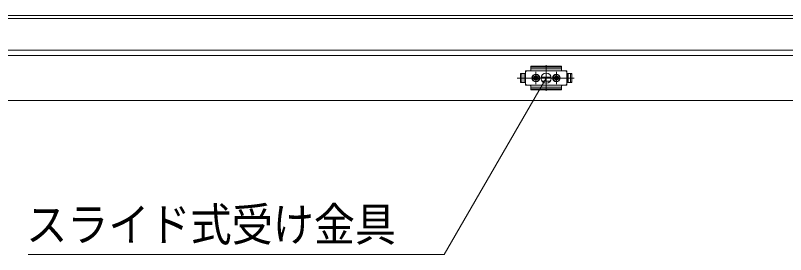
# Model space of a CAD drawing. Units: millimetres, scale not verified. Extents: x -6062 to 6062, y -3045 to 3045.
# Drawn here: x -5298 to -4550, y 1056 to 1289 of the extents above; entities that cross this region are included whole.
import ezdxf
from ezdxf.enums import TextEntityAlignment as Align

# ---------------------------------------------------------------- set-up
doc = ezdxf.new("R2010")
doc.units = ezdxf.units.MM
doc.header["$LTSCALE"] = 20
doc.layers.add('0-3_2寸法-3', color=7, linetype='Continuous', lineweight=9)
doc.layers.add('0-4_3一般', color=7, linetype='Continuous', lineweight=9)
doc.styles.add('ＭＳ ゴシック', font='')
doc.styles.get('ＭＳ ゴシック').set_extended_font_data('MS Gothic')

# ---------------------------------------------------------------- blocks, each defined once
blk = doc.blocks.new('グループ-59')
at = {"layer": '0-4_3一般'}
for p, q in [((-77990, 24996.9), (17350, 24996.9)), ((-60200, 24756.1), (-60200, 24776.7)), ((-60200, 24756.1), (-60200, 24706.9)), ((-59600, 24733.9), (-60200, 24733.9)), ((-59610, 24786.7), (-60190, 24786.7)), ((-59610, 24766.1), (-60190, 24766.1)), ((-59900, 24805.4), (-59900, 24309.2)), ((-59900, 24714.2), (-59900, 24393.1)), ((-59600, 24706.9), (-59600, 24756.1)), ((-60398, 24471.9), (-60398, 24641.9)), ((-60398, 24641.9), (-60300, 24641.9)), ((-60398, 24631.9), (-60398, 24481.9)), ((-60374, 24641.9), (-60374, 24471.9)), ((-60328, 24641.9), (-60328, 24471.9)), ((-60324, 24471.9), (-60324, 24641.9)), ((-60300, 24416.9), (-60300, 24696.9)), ((-60280, 24696.9), (-60300, 24676.9)), ((-60300, 24641.9), (-60300, 24686.9)), ((-60300, 24471.9), (-60300, 24641.9)), ((-60290, 24696.9), (-59510, 24696.9)), ((-60116.7, 24562.9), (-60119.8, 24562.9)), ((-60100, 24433.9), (-60100, 24678.3)), ((-60100, 24661.9), (-60100, 24451.9)), ((-60100, 24633.4), (-60100, 24481.5)), ((-60100, 24512.9), (-60100, 24600.9)), ((-60083.3, 24562.9), (-60080.2, 24562.9)), ((-59740.1, 24565.5), (-59720.5, 24566.6)), ((-59719.8, 24562.9), (-59740.1, 24565.5)), ((-59720.5, 24566.6), (-59713.2, 24570)), ((-59716.7, 24562.9), (-59720.5, 24566.6)), ((-59716.7, 24562.9), (-59719.8, 24562.9)), ((-59709.4, 24566.3), (-59716.7, 24562.9)), ((-59709.7, 24577.4), (-59713.2, 24570)), ((-59713.2, 24570), (-59709.4, 24566.3)), ((-59708.6, 24597.1), (-59709.7, 24577.4)), ((-59706, 24573.6), (-59709.7, 24577.4)), ((-59709.4, 24566.3), (-59706, 24573.6)), ((-59706.1, 24576.7), (-59708.6, 24597.1)), ((-59706, 24573.6), (-59706.1, 24576.7)), ((-59700, 24433.9), (-59700, 24678.3)), ((-59700, 24661.9), (-59700, 24451.9)), ((-59700, 24512.9), (-59700, 24600.9)), ((-59694, 24573.6), (-59690.3, 24577.4)), ((-59694, 24573.6), (-59693.9, 24576.7)), ((-59690.6, 24566.3), (-59694, 24573.6)), ((-59693.9, 24576.7), (-59691.4, 24597.1)), ((-59691.4, 24597.1), (-59690.3, 24577.4)), ((-59686.8, 24570), (-59690.6, 24566.3)), ((-59690.6, 24566.3), (-59683.3, 24562.9)), ((-59690.3, 24577.4), (-59686.8, 24570)), ((-59679.5, 24566.6), (-59686.8, 24570)), ((-59683.3, 24562.9), (-59679.5, 24566.6)), ((-59683.3, 24562.9), (-59680.2, 24562.9)), ((-59680.2, 24562.9), (-59659.9, 24565.5)), ((-59659.9, 24565.5), (-59679.5, 24566.6)), ((-59500, 24696.9), (-59590, 24696.9)), ((-59500, 24676.9), (-59520, 24696.9)), ((-59500, 24696.9), (-59500, 24416.9)), ((-59500, 24686.9), (-59500, 24641.9)), ((-59500, 24641.9), (-59412, 24641.9)), ((-59500, 24641.9), (-59500, 24471.9)), ((-59500, 24641.9), (-59402, 24641.9)), ((-59476, 24641.9), (-59476, 24471.9)), ((-59472, 24471.9), (-59472, 24641.9)), ((-59426, 24471.9), (-59426, 24641.9)), ((-59402, 24641.9), (-59402, 24471.9)), ((-59402, 24481.9), (-59402, 24631.9)), ((-59363.1, 24556.9), (-60461.1, 24556.9)), ((-60451.7, 24556.9), (-59353.7, 24556.9)), ((-60300, 24471.9), (-60398, 24471.9)), ((-60300, 24426.9), (-60300, 24471.9)), ((-60300, 24436.9), (-60280, 24416.9)), ((-60300, 24416.9), (-60210, 24416.9)), ((-59510, 24416.9), (-60290, 24416.9)), ((-60223, 24556.9), (-59975, 24556.9)), ((-60165, 24556.9), (-59995, 24556.9)), ((-60144, 24556.9), (-60056, 24556.9)), ((-60116.7, 24550.9), (-60119.8, 24550.8)), ((-60083.3, 24550.9), (-60080.2, 24550.8)), ((-59823, 24556.9), (-59575, 24556.9)), ((-59744, 24556.9), (-59656, 24556.9)), ((-59719.8, 24550.8), (-59740.1, 24548.3)), ((-59740.1, 24548.3), (-59720.5, 24547.2)), ((-59716.7, 24550.9), (-59720.5, 24547.2)), ((-59720.5, 24547.2), (-59713.2, 24543.7)), ((-59716.7, 24550.9), (-59719.8, 24550.8)), ((-59709.4, 24547.5), (-59716.7, 24550.9)), ((-59713.2, 24543.7), (-59709.4, 24547.5)), ((-59709.7, 24536.4), (-59713.2, 24543.7)), ((-59706, 24540.1), (-59709.7, 24536.4)), ((-59708.6, 24516.7), (-59709.7, 24536.4)), ((-59709.4, 24547.5), (-59706, 24540.1)), ((-59706.1, 24537.1), (-59708.6, 24516.7)), ((-59706, 24540.1), (-59706.1, 24537.1)), ((-59690.6, 24547.5), (-59694, 24540.1)), ((-59694, 24540.1), (-59693.9, 24537.1)), ((-59694, 24540.1), (-59690.3, 24536.4)), ((-59693.9, 24537.1), (-59691.4, 24516.7)), ((-59691.4, 24516.7), (-59690.3, 24536.4)), ((-59690.6, 24547.5), (-59683.3, 24550.9)), ((-59686.8, 24543.7), (-59690.6, 24547.5)), ((-59690.3, 24536.4), (-59686.8, 24543.7)), ((-59679.5, 24547.2), (-59686.8, 24543.7)), ((-59683.3, 24550.9), (-59680.2, 24550.8)), ((-59683.3, 24550.9), (-59679.5, 24547.2)), ((-59680.2, 24550.8), (-59659.9, 24548.3)), ((-59659.9, 24548.3), (-59679.5, 24547.2)), ((-59590, 24416.9), (-59500, 24416.9)), ((-59520, 24416.9), (-59500, 24436.9)), ((-59412, 24471.9), (-59500, 24471.9)), ((-59500, 24471.9), (-59500, 24426.9)), ((-59402, 24471.9), (-59500, 24471.9)), ((-60200, 24406.9), (-60200, 24357.7)), ((-60200, 24379.9), (-59600, 24379.9)), ((-60190, 24347.7), (-59610, 24347.7)), ((-60190, 24327.1), (-59610, 24327.1)), ((-59600, 24357.7), (-59600, 24406.9)), ((-59600, 24357.7), (-59600, 24347.7)), ((-59600, 24337.1), (-59600, 24347.7)), ((-77990, 24116.9), (17350, 24116.9))]:
    blk.add_line(p, q, dxfattribs=at)
for points in [[(-54318, 25096.9), (-77682, 25096.9), (-77682, 25776.9), (-54318, 25776.9)], [(-77680, 25096.9), (-54320, 25096.9), (-54320, 25716.9), (-77680, 25716.9)], [(-60109.4, 24566.3), (-60106, 24573.6), (-60109.7, 24577.4), (-60113.2, 24570)], [(-60090.6, 24566.3), (-60083.3, 24562.9), (-60079.5, 24566.6), (-60086.8, 24570)], [(-60109.4, 24547.5), (-60116.7, 24550.9), (-60120.5, 24547.2), (-60113.2, 24543.7)], [(-60090.6, 24547.5), (-60094, 24540.1), (-60090.3, 24536.4), (-60086.8, 24543.7)]]:
    blk.add_lwpolyline(points, close=True, dxfattribs=at)
for points in [[(-59600, 24756.1), (-59600, 24766.1), (-59600, 24776.7)], [(-60210, 24696.9), (-60300, 24696.9), (-60300, 24641.9), (-60388, 24641.9)], [(-60119.8, 24562.9), (-60140.1, 24565.5), (-60120.5, 24566.6)], [(-60109.4, 24566.3), (-60116.7, 24562.9), (-60120.5, 24566.6), (-60113.2, 24570)], [(-60106, 24573.6), (-60106.1, 24576.7), (-60108.6, 24597.1), (-60109.7, 24577.4)], [(-60094, 24573.6), (-60093.9, 24576.7), (-60091.4, 24597.1), (-60090.3, 24577.4)], [(-60090.6, 24566.3), (-60094, 24573.6), (-60090.3, 24577.4), (-60086.8, 24570)], [(-60080.2, 24562.9), (-60059.9, 24565.5), (-60079.5, 24566.6)], [(-60388, 24471.9), (-60300, 24471.9), (-60300, 24416.9)], [(-60205, 24556.9), (-60185, 24556.9), (-60165, 24556.9)], [(-60119.8, 24550.8), (-60140.1, 24548.3), (-60120.5, 24547.2)], [(-60109.4, 24547.5), (-60106, 24540.1), (-60109.7, 24536.4), (-60113.2, 24543.7)], [(-60106, 24540.1), (-60106.1, 24537.1), (-60108.6, 24516.7), (-60109.7, 24536.4)], [(-60094, 24540.1), (-60093.9, 24537.1), (-60091.4, 24516.7), (-60090.3, 24536.4)], [(-60090.6, 24547.5), (-60083.3, 24550.9), (-60079.5, 24547.2), (-60086.8, 24543.7)], [(-60080.2, 24550.8), (-60059.9, 24548.3), (-60079.5, 24547.2)], [(-59805, 24556.9), (-59785, 24556.9), (-59765, 24556.9), (-59595, 24556.9)], [(-60200, 24357.7), (-60200, 24347.7), (-60200, 24337.1)]]:
    blk.add_lwpolyline(points, dxfattribs=at)
for centre, radius in [((-60100, 24556.9), 75), ((-60100, 24556.9), 65), ((-60100, 24556.9), 42), ((-60100, 24556.9), 40), ((-60100, 24556.9), 40), ((-60100, 24556.9), 32.4), ((-60100, 24556.9), 30), ((-59700, 24556.9), 75), ((-59700, 24556.9), 65), ((-59700, 24556.9), 42), ((-59700, 24556.9), 40), ((-59700, 24556.9), 40), ((-59700, 24556.9), 32.4), ((-59700, 24556.9), 30)]:
    blk.add_circle(centre, radius, dxfattribs=at)
for centre, radius, start, end in [((-60190, 24776.7), 10, 90, 180), ((-60190, 24756.1), 10, 90, 180), ((-59610, 24776.7), 10, 0, 90), ((-59610, 24756.1), 10, 0, 90), ((-60388, 24631.9), 10, 90, 180), ((-60290, 24686.9), 10, 90, 180), ((-60210, 24706.9), 10, 270, 0), ((-60095, 24556.9), 46, 169.19486, 180), ((-60100, 24556.9), 20.7, 162.98773, 197.01227), ((-60100, 24551.9), 46, 79.19486, 100.80514), ((-60100, 24556.9), 20.7, 72.98773, 107.01227), ((-60100, 24556.9), 20.7, 342.98773, 17.01227), ((-60105, 24556.9), 46, 0, 10.80514), ((-59695, 24556.9), 46, 169.19486, 180), ((-59700, 24556.9), 20.7, 162.98773, 197.01227), ((-59700, 24551.9), 46, 79.19486, 100.80514), ((-59700, 24556.9), 20.7, 72.98773, 107.01227), ((-59700, 24556.9), 20.7, 342.98773, 17.01227), ((-59705, 24556.9), 46, 0, 10.80514), ((-59590, 24706.9), 10, 180, 270), ((-59510, 24686.9), 10, 0, 90), ((-59412, 24631.9), 10, 0, 90), ((-60388, 24481.9), 10, 180, 270), ((-60290, 24426.9), 10, 180, 270), ((-60210, 24406.9), 10, 0, 90), ((-60095, 24556.9), 46, 180, 190.80514), ((-60100, 24561.8), 46, 259.19486, 280.80514), ((-60100, 24556.9), 20.7, 252.98773, 287.01227), ((-60105, 24556.9), 46, 349.19486, 0), ((-59695, 24556.9), 46, 180, 190.80514), ((-59700, 24561.8), 46, 259.19486, 280.80514), ((-59700, 24556.9), 20.7, 252.98773, 287.01227), ((-59705, 24556.9), 46, 349.19486, 0), ((-59590, 24406.9), 10, 90, 180), ((-59510, 24426.9), 10, 270, 0), ((-59412, 24481.9), 10, 270, 0), ((-60190, 24357.7), 10, 180, 270), ((-60190, 24337.1), 10, 180, 270), ((-59610, 24357.7), 10, 270, 0), ((-59610, 24337.1), 10, 270, 0)]:
    blk.add_arc(centre, radius, start, end, dxfattribs=at)
blk = doc.blocks.new('グループ-60')
at = {"layer": '0-4_3一般'}
blk.add_blockref('グループ-59', (0, 0), dxfattribs=at)

msp = doc.modelspace()

# ---------------------------------------------------------------- linework, layer by layer
at = {"layer": '0-3_2寸法-3'}
for p, q in [((-4777.61, 1228.68), (-4787.39, 1228.68)), ((-4782.33, 1232.68), (-4782.67, 1232.68)), ((-4782.33, 1232.68), (-4782.67, 1232.68)), ((-4778.5, 1224.68), (-4786.5, 1224.68))]:
    msp.add_line(p, q, dxfattribs=at)
msp.add_lwpolyline([(-4782.5, 1227.68), (-4881.71, 1055.84), (-5286.08, 1055.84)], dxfattribs=at)
msp.add_circle((-4782.5, 1227.68), 5.01, dxfattribs=at)
msp.add_circle((-4782.5, 1227.68), 5.01, dxfattribs=at)

# ---------------------------------------------------------------- block references
at = {"layer": '0-4_3一般', "xscale": 0.05, "yscale": 0.05}
msp.add_blockref('グループ-60', (-1787.5, 0), dxfattribs=at)

# ---------------------------------------------------------------- texts
at = {"layer": '0-3_2寸法-3', "style": 'ＭＳ ゴシック', "width": 0.9}
msp.add_text('スライド式受け金具', height=32.55, dxfattribs=at).set_placement((-5288.01, 1059.19), align=Align.BOTTOM_LEFT)

doc.saveas('drawing.dxf')
